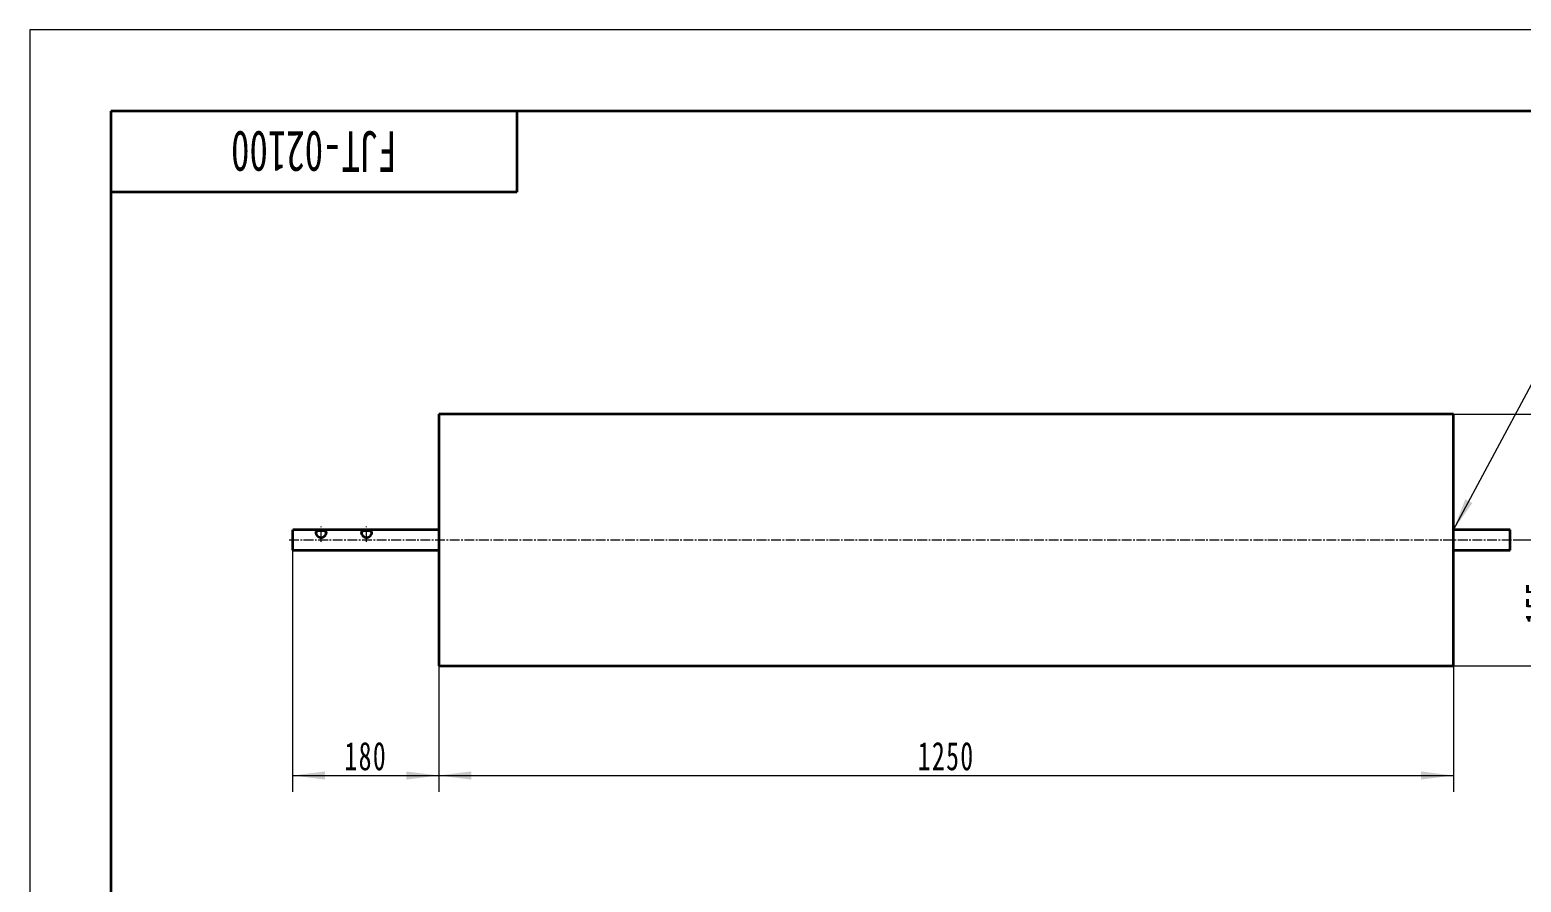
# Model space of a CAD drawing. Header units: millimetres. Extents: x -1485 to 9129, y -4612 to 1050.
# Drawn here: x -1485 to 352, y 0 to 1050 of the extents above; entities that cross this region are included whole.
import ezdxf
from ezdxf.enums import TextEntityAlignment as Align

# ---------------------------------------------------------------- set-up
doc = ezdxf.new("R2010")
doc.units = ezdxf.units.MM
doc.linetypes.add('点画线', pattern=[18, 12, -2, 2, -2])
doc.layers.get('0').update_dxf_attribs({"lineweight": 18})
for name, color, linetype, lineweight in [('中心线层', 1, '点画线', 18), ('尺寸线层', 3, 'Continuous', 18), ('粗实线层', 7, 'Continuous', 35), ('细实线层', 7, 'Continuous', 18)]:
    doc.layers.add(name, color=color, linetype=linetype, lineweight=lineweight)
doc.styles.add('标准', font='', dxfattribs={"width": 0.667})
doc.styles.get('标准').set_extended_font_data('宋体')
doc.dimstyles.new('标准', dxfattribs={"dimscale": 10, "dimtxt": 3.5, "dimasz": 4, "dimexe": 2, "dimexo": 0, "dimtad": 1, "dimdsep": 46, "dimtxsty": '标准', "dimblk": '_CAXARROW', "dimcen": 0, "dimdle": 8, "dimazin": 2, "dimtfac": 0.707107, "dimtdec": 3, "dimtmove": 2, "dimatfit": 3, "dimfxl": 0, "dimfrac": 2, "dimtolj": 1, "dimarcsym": 0})

# ---------------------------------------------------------------- blocks, each defined once
blk = doc.blocks.new('$CAXA_FRAME_13B17AC1$')
at = {"layer": '粗实线层'}
for p, q in [((-138.5, 95), (-138.5, -95)), ((138.5, 95), (-138.5, 95)), ((-88.5, 95), (-88.5, 85)), ((-88.5, 85), (-138.5, 85))]:
    blk.add_line(p, q, dxfattribs=at)
at = {"layer": '细实线层'}
for p, q in [((148.5, 105), (-148.5, 105)), ((-148.5, 105), (-148.5, -105))]:
    blk.add_line(p, q, dxfattribs=at)
at = {"layer": '尺寸线层', "style": '标准', "width": 0.667}
blk.add_attdef('图纸编号', text='', height=5.19, rotation=180, dxfattribs=at).set_placement((-113.5, 90), align=Align.MIDDLE_CENTER)
blk = doc.blocks.new('*X6')
at = {"layer": '尺寸线层', "lineweight": 18}
for points in [[(-981.2, 131.4), (-941.2, 136.4), (-941.2, 126.4)], [(268.8, 131.4), (228.8, 136.4), (228.8, 126.4)]]:
    blk.add_hatch(color=0, dxfattribs=at).paths.add_polyline_path(points, flags=0)
at = {"layer": '尺寸线层', "color": 0, "lineweight": 18}
for p, q in [((-981.2, 266.7), (-981.2, 111.4)), ((268.8, 266.7), (268.8, 111.4)), ((-981.2, 131.4), (268.8, 131.4))]:
    blk.add_line(p, q, dxfattribs=at)
at = {"layer": '尺寸线层', "color": 0, "lineweight": 18, "insert": (-356.2, 155.1), "char_height": 35, "width": 132.61, "attachment_point": 5, "line_spacing_factor": 1.15057, "style": '标准'}
blk.add_mtext('\\T1.1;1250', dxfattribs=at)
blk = doc.blocks.new('_CAXARROW')
blk.add_hatch(color=0).paths.add_polyline_path([(0, 0), (-1, 0.125), (-1, -0.125)], flags=0)
blk = doc.blocks.new('*X7')
at = {"layer": '尺寸线层', "lineweight": 18}
for points in [[(-1161.2, 131.4), (-1121.2, 136.4), (-1121.2, 126.4)], [(-981.2, 131.4), (-1021.2, 136.4), (-1021.2, 126.4)]]:
    blk.add_hatch(color=0, dxfattribs=at).paths.add_polyline_path(points, flags=0)
at = {"layer": '尺寸线层', "color": 0, "lineweight": 18}
for p, q in [((-1161.2, 409.2), (-1161.2, 111.4)), ((-981.2, 266.7), (-981.2, 111.4)), ((-1161.2, 131.4), (-981.2, 131.4))]:
    blk.add_line(p, q, dxfattribs=at)
at = {"layer": '尺寸线层', "color": 0, "lineweight": 18, "insert": (-1071.2, 155.1), "char_height": 35, "width": 95.884, "attachment_point": 5, "line_spacing_factor": 1.15057, "style": '标准'}
blk.add_mtext('\\T1.1;180', dxfattribs=at)
blk = doc.blocks.new('*X8')
at = {"layer": '尺寸线层', "lineweight": 18}
for points in [[(502, 576.7), (507, 536.7), (497, 536.7)], [(502, 266.7), (507, 306.7), (497, 306.7)]]:
    blk.add_hatch(color=0, dxfattribs=at).paths.add_polyline_path(points, flags=0)
at = {"layer": '尺寸线层', "color": 0, "lineweight": 18}
for p, q in [((268.8, 576.7), (522, 576.7)), ((502, 576.7), (502, 266.7)), ((268.8, 266.7), (522, 266.7))]:
    blk.add_line(p, q, dxfattribs=at)
at = {"layer": '尺寸线层', "color": 0, "lineweight": 18, "insert": (478.3, 421.7), "char_height": 35, "width": 99.536, "attachment_point": 5, "rotation": 90, "line_spacing_factor": 1.15057, "style": '标准'}
blk.add_mtext('\\T1.1;310', dxfattribs=at)
blk = doc.blocks.new('*X9')
at = {"layer": '尺寸线层', "lineweight": 18}
for points in [[(398.5, 421.7), (403.5, 381.7), (393.5, 381.7)], [(398.5, 266.7), (403.5, 306.7), (393.5, 306.7)]]:
    blk.add_hatch(color=0, dxfattribs=at).paths.add_polyline_path(points, flags=0)
at = {"layer": '尺寸线层', "color": 0, "lineweight": 18}
for p, q in [((343.3, 421.7), (418.5, 421.7)), ((398.5, 421.7), (398.5, 266.7)), ((268.8, 266.7), (418.5, 266.7))]:
    blk.add_line(p, q, dxfattribs=at)
at = {"layer": '尺寸线层', "color": 0, "lineweight": 18, "insert": (374.9, 344.2), "char_height": 35, "width": 95.102, "attachment_point": 5, "rotation": 90, "line_spacing_factor": 1.15057, "style": '标准'}
blk.add_mtext('\\T1.1;155', dxfattribs=at)
blk = doc.blocks.new('*X19')
at = {"layer": '尺寸线层', "linetype": 'Continuous', "lineweight": 18}
blk.add_hatch(color=0, dxfattribs=at).paths.add_polyline_path([(-268.8, -178.9), (-254.3, -141.4), (-245.5, -146.1)], flags=0)
at = {"layer": '尺寸线层', "color": 0, "lineweight": 18}
for p, q in [((-268.8, -178.9), (-172.5, 0)), ((-172.5, 0), (0, 0)), ((0, 0), (0, 0))]:
    blk.add_line(p, q, dxfattribs=at)

msp = doc.modelspace()

# ---------------------------------------------------------------- linework, layer by layer
at = {"layer": '中心线层'}
for p, q in [((-1126.151, 419.262), (-1126.151, 438.221)), ((-1070.151, 419.262), (-1070.151, 438.221)), ((-1165.651, 421.661), (343.349, 421.661))]:
    msp.add_line(p, q, dxfattribs=at)
at = {"layer": '粗实线层', "lineweight": 35}
for p, q in [((268.849, 576.661), (-981.151, 576.661)), ((-981.151, 576.661), (-981.151, 266.661)), ((268.849, 266.661), (268.849, 576.661)), ((-1161.151, 409.161), (-1161.151, 434.161)), ((-981.151, 434.161), (-1161.151, 434.161)), ((338.849, 434.161), (268.841, 434.161)), ((338.849, 409.161), (338.849, 434.161)), ((-1161.151, 409.161), (-981.151, 409.161)), ((268.841, 409.161), (338.849, 409.161)), ((-981.151, 266.661), (268.849, 266.661))]:
    msp.add_line(p, q, dxfattribs=at)
for points, knots in [([(-1126.151, 424.614), (-1126.37, 424.614), (-1126.586, 424.627), (-1127.015, 424.676), (-1127.44, 424.748), (-1127.855, 424.867), (-1128.113, 424.955), (-1128.164, 424.973), (-1128.266, 425.011), (-1128.418, 425.069), (-1128.566, 425.133), (-1128.859, 425.268), (-1129.049, 425.366), (-1129.419, 425.579), (-1129.599, 425.694), (-1129.817, 425.848), (-1129.861, 425.879), (-1129.947, 425.942), (-1130.074, 426.038), (-1130.198, 426.137), (-1130.44, 426.339), (-1130.594, 426.479), (-1130.888, 426.769), (-1131.028, 426.919), (-1131.229, 427.15), (-1131.294, 427.229), (-1131.388, 427.348), (-1131.42, 427.388), (-1131.481, 427.468), (-1131.511, 427.508), (-1131.658, 427.709), (-1131.767, 427.872), (-1131.967, 428.199), (-1132.058, 428.365), (-1132.222, 428.697), (-1132.296, 428.865), (-1132.375, 429.075), (-1132.391, 429.117), (-1132.42, 429.202), (-1132.462, 429.327), (-1132.499, 429.452), (-1132.563, 429.699), (-1132.595, 429.861), (-1132.639, 430.179), (-1132.65, 430.335), (-1132.651, 430.566), (-1132.649, 430.642), (-1132.642, 430.736), (-1132.641, 430.754), (-1132.637, 430.792), (-1132.632, 430.848), (-1132.625, 430.902), (-1132.598, 431.084), (-1132.566, 431.223), (-1132.482, 431.49), (-1132.429, 431.618), (-1132.335, 431.803), (-1132.301, 431.863), (-1132.246, 431.951), (-1132.227, 431.98), (-1132.188, 432.037), (-1132.168, 432.065), (-1132.065, 432.204), (-1131.974, 432.308), (-1131.774, 432.504), (-1131.665, 432.596), (-1131.489, 432.725), (-1131.428, 432.767), (-1131.334, 432.827), (-1131.302, 432.847), (-1131.237, 432.886), (-1131.204, 432.905), (-1131.037, 432.998), (-1130.897, 433.066), (-1130.603, 433.192), (-1130.449, 433.25), (-1130.127, 433.355), (-1129.96, 433.403), (-1129.741, 433.458), (-1129.697, 433.468), (-1129.608, 433.489), (-1129.474, 433.519), (-1129.337, 433.546), (-1129.06, 433.598), (-1128.871, 433.628), (-1128.484, 433.68), (-1128.285, 433.703), (-1127.979, 433.731), (-1127.876, 433.74), (-1127.745, 433.75), (-1127.719, 433.752), (-1127.666, 433.756), (-1127.64, 433.758), (-1127.56, 433.763), (-1127.508, 433.766), (-1127.243, 433.782), (-1126.817, 433.8), (-1126.388, 433.807), (-1125.957, 433.807), (-1125.74, 433.804), (-1125.468, 433.797), (-1125.413, 433.795), (-1125.305, 433.791), (-1125.144, 433.785), (-1124.985, 433.777), (-1124.668, 433.759), (-1124.461, 433.744), (-1124.154, 433.716), (-1124.053, 433.705), (-1123.902, 433.689), (-1123.852, 433.683), (-1123.752, 433.671), (-1123.702, 433.664), (-1123.455, 433.631), (-1123.264, 433.601), (-1122.893, 433.533), (-1122.713, 433.495), (-1122.452, 433.431), (-1122.366, 433.408), (-1122.239, 433.372), (-1122.198, 433.36), (-1122.115, 433.335), (-1122.074, 433.322), (-1121.87, 433.256), (-1121.715, 433.198), (-1121.419, 433.073), (-1121.279, 433.005), (-1121.013, 432.858), (-1120.887, 432.778), (-1120.739, 432.671), (-1120.71, 432.649), (-1120.653, 432.605), (-1120.625, 432.582), (-1120.542, 432.513), (-1120.489, 432.465), (-1120.337, 432.318), (-1120.246, 432.215), (-1120.081, 431.996), (-1120.008, 431.881), (-1119.881, 431.638), (-1119.827, 431.51), (-1119.778, 431.358), (-1119.773, 431.341), (-1119.762, 431.307), (-1119.748, 431.256), (-1119.716, 431.134), (-1119.696, 431.028), (-1119.663, 430.812), (-1119.651, 430.664), (-1119.65, 430.36), (-1119.66, 430.203), (-1119.687, 430.002), (-1119.693, 429.961), (-1119.706, 429.88), (-1119.714, 429.839), (-1119.738, 429.716), (-1119.756, 429.633), (-1119.82, 429.386), (-1119.873, 429.219), (-1119.998, 428.885), (-1120.07, 428.717), (-1120.174, 428.507), (-1120.195, 428.465), (-1120.239, 428.38), (-1120.261, 428.338), (-1120.33, 428.212), (-1120.378, 428.129), (-1120.529, 427.881), (-1120.638, 427.717), (-1120.872, 427.396), (-1120.998, 427.238), (-1121.165, 427.045), (-1121.198, 427.006), (-1121.267, 426.929), (-1121.302, 426.891), (-1121.409, 426.777), (-1121.481, 426.703), (-1121.703, 426.484), (-1121.857, 426.344), (-1122.179, 426.074), (-1122.346, 425.946), (-1122.606, 425.762), (-1122.695, 425.703), (-1122.83, 425.616), (-1122.876, 425.587), (-1122.968, 425.531), (-1123.014, 425.504), (-1123.248, 425.369), (-1123.438, 425.27), (-1123.828, 425.091), (-1124.026, 425.011), (-1124.432, 424.871), (-1124.639, 424.812), (-1124.956, 424.739), (-1125.063, 424.717), (-1125.279, 424.68), (-1125.387, 424.664), (-1125.604, 424.639), (-1125.713, 424.63), (-1125.877, 424.621), (-1125.959, 424.617), (-1126.055, 424.615), (-1126.096, 424.615), (-1126.123, 424.614), (-1126.137, 424.614), (-1126.151, 424.614)], [0, 0, 0, 0, 0.55323057, 0.55323057, 1.10646115, 1.65969172, 1.65969172, 1.79799937, 1.79799937, 1.93630701, 2.2129223, 2.2129223, 2.76615287, 2.76615287, 3.31938345, 3.31938345, 3.45769109, 3.45769109, 3.59599873, 3.87261402, 3.87261402, 4.4258446, 4.4258446, 4.97907517, 4.97907517, 5.25569046, 5.25569046, 5.3939981, 5.3939981, 5.53230574, 5.53230574, 6.08553632, 6.08553632, 6.63876689, 6.63876689, 7.19199747, 7.19199747, 7.33030511, 7.33030511, 7.46861276, 7.74522804, 7.74522804, 8.29845862, 8.29845862, 8.85168919, 8.85168919, 9.12830448, 9.12830448, 9.1974583, 9.1974583, 9.26661212, 9.40491977, 9.40491977, 9.95815034, 9.95815034, 10.51138091, 10.51138091, 10.7879962, 10.7879962, 10.92630385, 10.92630385, 11.06461149, 11.06461149, 11.61784206, 11.61784206, 12.17107264, 12.17107264, 12.44768793, 12.44768793, 12.58599557, 12.58599557, 12.72430321, 12.72430321, 13.27753379, 13.27753379, 13.83076436, 13.83076436, 14.38399494, 14.38399494, 14.52230258, 14.52230258, 14.66061022, 14.93722551, 14.93722551, 15.49045609, 15.49045609, 16.04368666, 16.04368666, 16.32030195, 16.32030195, 16.38945577, 16.38945577, 16.45860959, 16.45860959, 16.59691723, 16.59691723, 17.15014781, 17.70337838, 17.70337838, 18.25660896, 18.25660896, 18.3949166, 18.3949166, 18.53322424, 18.80983953, 18.80983953, 19.36307011, 19.36307011, 19.63968539, 19.63968539, 19.77799304, 19.77799304, 19.91630068, 19.91630068, 20.46953126, 20.46953126, 21.02276183, 21.02276183, 21.29937712, 21.29937712, 21.43768476, 21.43768476, 21.5759924, 21.5759924, 22.12922298, 22.12922298, 22.68245355, 22.68245355, 23.23568413, 23.23568413, 23.37399177, 23.37399177, 23.51229942, 23.51229942, 23.7889147, 23.7889147, 24.34214528, 24.34214528, 24.89537585, 24.89537585, 25.44860643, 25.44860643, 25.51776025, 25.51776025, 25.58691407, 25.72522171, 26.001837, 26.001837, 26.55506757, 26.55506757, 27.10829815, 27.10829815, 27.24660579, 27.24660579, 27.38491344, 27.38491344, 27.66152872, 27.66152872, 28.2147593, 28.2147593, 28.76798987, 28.76798987, 28.90629752, 28.90629752, 29.04460516, 29.04460516, 29.32122045, 29.32122045, 29.87445102, 29.87445102, 30.4276816, 30.4276816, 30.56598924, 30.56598924, 30.70429688, 30.70429688, 30.98091217, 30.98091217, 31.53414274, 31.53414274, 32.08737332, 32.08737332, 32.36398861, 32.36398861, 32.50229625, 32.50229625, 32.64060389, 32.64060389, 33.19383447, 33.19383447, 33.74706504, 33.74706504, 34.30029562, 34.30029562, 34.5769109, 34.5769109, 34.85352619, 34.85352619, 35.13014148, 35.13014148, 35.26844912, 35.33760294, 35.37217986, 35.37217986, 35.40675677, 35.40675677, 35.40675677, 35.40675677]), ([(-1119.674, 430.168), (-1119.676, 430.188), (-1119.679, 430.209), (-1119.703, 430.374), (-1119.735, 430.513), (-1119.82, 430.778), (-1119.873, 430.905), (-1119.952, 431.056), (-1119.968, 431.086), (-1120.002, 431.146), (-1120.02, 431.175), (-1120.075, 431.261), (-1120.114, 431.317), (-1120.238, 431.48), (-1120.329, 431.581), (-1120.529, 431.77), (-1120.638, 431.858), (-1120.785, 431.962), (-1120.815, 431.982), (-1120.875, 432.022), (-1120.906, 432.041), (-1121.001, 432.099), (-1121.066, 432.135), (-1121.265, 432.241), (-1121.404, 432.305), (-1121.697, 432.422), (-1121.85, 432.475), (-1122.091, 432.547), (-1122.173, 432.57), (-1122.298, 432.603), (-1122.341, 432.614), (-1122.426, 432.634), (-1122.47, 432.644), (-1122.687, 432.693), (-1122.865, 432.727), (-1123.232, 432.788), (-1123.421, 432.814), (-1123.808, 432.859), (-1124.006, 432.878), (-1124.262, 432.899), (-1124.339, 432.904), (-1124.417, 432.91), (-1124.47, 432.913), (-1124.496, 432.915), (-1124.627, 432.923), (-1124.732, 432.929), (-1125.05, 432.945), (-1125.263, 432.952), (-1125.694, 432.962), (-1125.911, 432.965), (-1126.185, 432.965), (-1126.24, 432.965), (-1126.35, 432.964), (-1126.405, 432.964), (-1126.569, 432.962), (-1126.677, 432.961), (-1127.002, 432.953), (-1127.429, 432.939), (-1127.846, 432.913), (-1128.104, 432.893), (-1128.156, 432.889), (-1128.258, 432.88), (-1128.41, 432.867), (-1128.559, 432.851), (-1128.852, 432.817), (-1129.042, 432.792), (-1129.32, 432.747), (-1129.411, 432.731), (-1129.591, 432.696), (-1129.68, 432.678), (-1129.942, 432.62), (-1130.11, 432.577), (-1130.431, 432.481), (-1130.585, 432.429), (-1130.88, 432.312), (-1131.02, 432.249), (-1131.188, 432.161), (-1131.221, 432.143), (-1131.286, 432.107), (-1131.318, 432.088), (-1131.413, 432.031), (-1131.474, 431.992), (-1131.65, 431.869), (-1131.759, 431.781), (-1131.96, 431.594), (-1132.052, 431.494), (-1132.217, 431.28), (-1132.292, 431.166), (-1132.421, 430.923), (-1132.475, 430.796), (-1132.561, 430.532), (-1132.594, 430.395), (-1132.622, 430.214), (-1132.627, 430.176), (-1132.632, 430.137)], [0, 0, 0, 0, 0.07164105, 0.07164105, 0.57973044, 0.57973044, 1.08781983, 1.08781983, 1.21484218, 1.21484218, 1.34186453, 1.34186453, 1.59590923, 1.59590923, 2.10399862, 2.10399862, 2.61208801, 2.61208801, 2.73911035, 2.73911035, 2.8661327, 2.8661327, 3.1201774, 3.1201774, 3.62826679, 3.62826679, 4.13635618, 4.13635618, 4.39040088, 4.39040088, 4.51742322, 4.51742322, 4.64444557, 4.64444557, 5.15253496, 5.15253496, 5.66062435, 5.66062435, 6.16871374, 6.16871374, 6.29573609, 6.35924727, 6.35924727, 6.42275844, 6.42275844, 6.67680313, 6.67680313, 7.18489253, 7.18489253, 7.69298192, 7.69298192, 7.82000426, 7.82000426, 7.94702661, 7.94702661, 8.20107131, 8.20107131, 8.7091607, 9.21725009, 9.21725009, 9.34427244, 9.34427244, 9.47129479, 9.72533948, 9.72533948, 10.23342887, 10.23342887, 10.48747357, 10.48747357, 10.74151826, 10.74151826, 11.24960765, 11.24960765, 11.75769704, 11.75769704, 12.26578644, 12.26578644, 12.39280878, 12.39280878, 12.51983113, 12.51983113, 12.77387583, 12.77387583, 13.28196522, 13.28196522, 13.79005461, 13.79005461, 14.298144, 14.298144, 14.80623339, 14.80623339, 15.31432278, 15.31432278, 15.44795041, 15.44795041, 15.44795041, 15.44795041]), ([(-1070.151, 424.614), (-1070.37, 424.614), (-1070.586, 424.627), (-1071.015, 424.676), (-1071.44, 424.748), (-1071.855, 424.867), (-1072.113, 424.955), (-1072.164, 424.973), (-1072.266, 425.011), (-1072.418, 425.069), (-1072.566, 425.133), (-1072.859, 425.268), (-1073.049, 425.366), (-1073.419, 425.579), (-1073.599, 425.694), (-1073.817, 425.848), (-1073.861, 425.879), (-1073.947, 425.942), (-1074.074, 426.038), (-1074.198, 426.137), (-1074.44, 426.339), (-1074.594, 426.479), (-1074.888, 426.769), (-1075.028, 426.919), (-1075.229, 427.15), (-1075.294, 427.229), (-1075.388, 427.348), (-1075.42, 427.388), (-1075.481, 427.468), (-1075.511, 427.508), (-1075.658, 427.709), (-1075.767, 427.872), (-1075.967, 428.199), (-1076.058, 428.365), (-1076.222, 428.697), (-1076.296, 428.865), (-1076.375, 429.075), (-1076.391, 429.117), (-1076.42, 429.202), (-1076.462, 429.327), (-1076.499, 429.452), (-1076.563, 429.699), (-1076.595, 429.861), (-1076.639, 430.179), (-1076.65, 430.335), (-1076.651, 430.566), (-1076.649, 430.642), (-1076.642, 430.736), (-1076.641, 430.754), (-1076.637, 430.792), (-1076.632, 430.848), (-1076.625, 430.902), (-1076.598, 431.084), (-1076.566, 431.223), (-1076.482, 431.49), (-1076.429, 431.618), (-1076.335, 431.803), (-1076.301, 431.863), (-1076.246, 431.951), (-1076.227, 431.98), (-1076.188, 432.037), (-1076.168, 432.065), (-1076.065, 432.204), (-1075.974, 432.308), (-1075.774, 432.504), (-1075.665, 432.596), (-1075.489, 432.725), (-1075.428, 432.767), (-1075.334, 432.827), (-1075.302, 432.847), (-1075.237, 432.886), (-1075.204, 432.905), (-1075.037, 432.998), (-1074.897, 433.066), (-1074.603, 433.192), (-1074.449, 433.25), (-1074.127, 433.355), (-1073.96, 433.403), (-1073.741, 433.458), (-1073.697, 433.468), (-1073.608, 433.489), (-1073.474, 433.519), (-1073.337, 433.546), (-1073.06, 433.598), (-1072.871, 433.628), (-1072.484, 433.68), (-1072.285, 433.703), (-1071.979, 433.731), (-1071.876, 433.74), (-1071.745, 433.75), (-1071.719, 433.752), (-1071.666, 433.756), (-1071.64, 433.758), (-1071.56, 433.763), (-1071.508, 433.766), (-1071.243, 433.782), (-1070.817, 433.8), (-1070.388, 433.807), (-1069.957, 433.807), (-1069.74, 433.804), (-1069.468, 433.797), (-1069.413, 433.795), (-1069.305, 433.791), (-1069.144, 433.785), (-1068.985, 433.777), (-1068.668, 433.759), (-1068.461, 433.744), (-1068.154, 433.716), (-1068.053, 433.705), (-1067.902, 433.689), (-1067.852, 433.683), (-1067.752, 433.671), (-1067.702, 433.664), (-1067.455, 433.631), (-1067.264, 433.601), (-1066.893, 433.533), (-1066.713, 433.495), (-1066.452, 433.431), (-1066.366, 433.408), (-1066.239, 433.372), (-1066.198, 433.36), (-1066.115, 433.335), (-1066.074, 433.322), (-1065.87, 433.256), (-1065.715, 433.198), (-1065.419, 433.073), (-1065.279, 433.005), (-1065.013, 432.858), (-1064.887, 432.778), (-1064.739, 432.671), (-1064.71, 432.649), (-1064.653, 432.605), (-1064.625, 432.582), (-1064.542, 432.513), (-1064.489, 432.465), (-1064.337, 432.318), (-1064.246, 432.215), (-1064.081, 431.996), (-1064.008, 431.881), (-1063.881, 431.638), (-1063.827, 431.51), (-1063.778, 431.358), (-1063.773, 431.341), (-1063.762, 431.307), (-1063.748, 431.256), (-1063.716, 431.134), (-1063.696, 431.028), (-1063.663, 430.812), (-1063.651, 430.664), (-1063.65, 430.36), (-1063.66, 430.203), (-1063.687, 430.002), (-1063.693, 429.961), (-1063.706, 429.88), (-1063.714, 429.839), (-1063.738, 429.716), (-1063.756, 429.633), (-1063.82, 429.386), (-1063.873, 429.219), (-1063.998, 428.885), (-1064.07, 428.717), (-1064.174, 428.507), (-1064.195, 428.465), (-1064.239, 428.38), (-1064.261, 428.338), (-1064.33, 428.212), (-1064.378, 428.129), (-1064.529, 427.881), (-1064.638, 427.717), (-1064.872, 427.396), (-1064.998, 427.238), (-1065.165, 427.045), (-1065.198, 427.006), (-1065.267, 426.929), (-1065.302, 426.891), (-1065.409, 426.777), (-1065.481, 426.703), (-1065.703, 426.484), (-1065.857, 426.344), (-1066.179, 426.074), (-1066.346, 425.946), (-1066.606, 425.762), (-1066.695, 425.703), (-1066.83, 425.616), (-1066.876, 425.587), (-1066.968, 425.531), (-1067.014, 425.504), (-1067.248, 425.369), (-1067.438, 425.27), (-1067.828, 425.091), (-1068.026, 425.011), (-1068.432, 424.871), (-1068.639, 424.812), (-1068.956, 424.739), (-1069.063, 424.717), (-1069.279, 424.68), (-1069.387, 424.664), (-1069.604, 424.639), (-1069.713, 424.63), (-1069.877, 424.621), (-1069.959, 424.617), (-1070.055, 424.615), (-1070.096, 424.615), (-1070.123, 424.614), (-1070.137, 424.614), (-1070.151, 424.614)], [0, 0, 0, 0, 0.55323057, 0.55323057, 1.10646115, 1.65969172, 1.65969172, 1.79799937, 1.79799937, 1.93630701, 2.2129223, 2.2129223, 2.76615287, 2.76615287, 3.31938345, 3.31938345, 3.45769109, 3.45769109, 3.59599873, 3.87261402, 3.87261402, 4.4258446, 4.4258446, 4.97907517, 4.97907517, 5.25569046, 5.25569046, 5.3939981, 5.3939981, 5.53230575, 5.53230575, 6.08553632, 6.08553632, 6.63876689, 6.63876689, 7.19199747, 7.19199747, 7.33030511, 7.33030511, 7.46861276, 7.74522804, 7.74522804, 8.29845862, 8.29845862, 8.85168919, 8.85168919, 9.12830448, 9.12830448, 9.1974583, 9.1974583, 9.26661212, 9.40491977, 9.40491977, 9.95815034, 9.95815034, 10.51138092, 10.51138092, 10.7879962, 10.7879962, 10.92630385, 10.92630385, 11.06461149, 11.06461149, 11.61784207, 11.61784207, 12.17107264, 12.17107264, 12.44768793, 12.44768793, 12.58599557, 12.58599557, 12.72430321, 12.72430321, 13.27753379, 13.27753379, 13.83076436, 13.83076436, 14.38399494, 14.38399494, 14.52230258, 14.52230258, 14.66061023, 14.93722551, 14.93722551, 15.49045609, 15.49045609, 16.04368666, 16.04368666, 16.32030195, 16.32030195, 16.38945577, 16.38945577, 16.45860959, 16.45860959, 16.59691724, 16.59691724, 17.15014781, 17.70337839, 17.70337839, 18.25660896, 18.25660896, 18.3949166, 18.3949166, 18.53322425, 18.80983953, 18.80983953, 19.36307011, 19.36307011, 19.6396854, 19.6396854, 19.77799304, 19.77799304, 19.91630068, 19.91630068, 20.46953126, 20.46953126, 21.02276183, 21.02276183, 21.29937712, 21.29937712, 21.43768476, 21.43768476, 21.57599241, 21.57599241, 22.12922298, 22.12922298, 22.68245356, 22.68245356, 23.23568413, 23.23568413, 23.37399177, 23.37399177, 23.51229942, 23.51229942, 23.78891471, 23.78891471, 24.34214528, 24.34214528, 24.89537585, 24.89537585, 25.44860643, 25.44860643, 25.51776025, 25.51776025, 25.58691407, 25.72522172, 26.001837, 26.001837, 26.55506758, 26.55506758, 27.10829815, 27.10829815, 27.2466058, 27.2466058, 27.38491344, 27.38491344, 27.66152873, 27.66152873, 28.2147593, 28.2147593, 28.76798988, 28.76798988, 28.90629752, 28.90629752, 29.04460516, 29.04460516, 29.32122045, 29.32122045, 29.87445103, 29.87445103, 30.4276816, 30.4276816, 30.56598924, 30.56598924, 30.70429689, 30.70429689, 30.98091217, 30.98091217, 31.53414275, 31.53414275, 32.08737332, 32.08737332, 32.36398861, 32.36398861, 32.50229625, 32.50229625, 32.6406039, 32.6406039, 33.19383447, 33.19383447, 33.74706505, 33.74706505, 34.30029562, 34.30029562, 34.57691091, 34.57691091, 34.8535262, 34.8535262, 35.13014148, 35.13014148, 35.26844913, 35.33760295, 35.37217986, 35.37217986, 35.40675677, 35.40675677, 35.40675677, 35.40675677]), ([(-1063.674, 430.168), (-1063.676, 430.188), (-1063.679, 430.209), (-1063.703, 430.374), (-1063.735, 430.513), (-1063.82, 430.778), (-1063.873, 430.905), (-1063.952, 431.056), (-1063.968, 431.086), (-1064.002, 431.146), (-1064.02, 431.175), (-1064.075, 431.261), (-1064.114, 431.317), (-1064.238, 431.48), (-1064.329, 431.581), (-1064.529, 431.77), (-1064.638, 431.858), (-1064.785, 431.962), (-1064.815, 431.982), (-1064.875, 432.022), (-1064.906, 432.041), (-1065.001, 432.099), (-1065.066, 432.135), (-1065.265, 432.241), (-1065.404, 432.305), (-1065.697, 432.422), (-1065.85, 432.475), (-1066.091, 432.547), (-1066.173, 432.57), (-1066.298, 432.603), (-1066.341, 432.614), (-1066.426, 432.634), (-1066.47, 432.644), (-1066.687, 432.693), (-1066.865, 432.727), (-1067.232, 432.788), (-1067.421, 432.814), (-1067.808, 432.859), (-1068.006, 432.878), (-1068.262, 432.899), (-1068.339, 432.904), (-1068.417, 432.91), (-1068.47, 432.913), (-1068.496, 432.915), (-1068.627, 432.923), (-1068.732, 432.929), (-1069.05, 432.945), (-1069.263, 432.952), (-1069.694, 432.962), (-1069.911, 432.965), (-1070.185, 432.965), (-1070.24, 432.965), (-1070.35, 432.964), (-1070.405, 432.964), (-1070.569, 432.962), (-1070.677, 432.961), (-1071.002, 432.953), (-1071.429, 432.939), (-1071.846, 432.913), (-1072.104, 432.893), (-1072.156, 432.889), (-1072.258, 432.88), (-1072.41, 432.867), (-1072.559, 432.851), (-1072.852, 432.817), (-1073.042, 432.792), (-1073.32, 432.747), (-1073.411, 432.731), (-1073.591, 432.696), (-1073.68, 432.678), (-1073.942, 432.62), (-1074.11, 432.577), (-1074.431, 432.481), (-1074.585, 432.429), (-1074.88, 432.312), (-1075.02, 432.249), (-1075.188, 432.161), (-1075.221, 432.143), (-1075.286, 432.107), (-1075.318, 432.088), (-1075.413, 432.031), (-1075.474, 431.992), (-1075.65, 431.869), (-1075.759, 431.781), (-1075.96, 431.594), (-1076.052, 431.494), (-1076.217, 431.28), (-1076.292, 431.166), (-1076.421, 430.923), (-1076.475, 430.796), (-1076.561, 430.532), (-1076.594, 430.395), (-1076.622, 430.214), (-1076.627, 430.176), (-1076.632, 430.137)], [0, 0, 0, 0, 0.07164104, 0.07164104, 0.57973043, 0.57973043, 1.08781983, 1.08781983, 1.21484217, 1.21484217, 1.34186452, 1.34186452, 1.59590922, 1.59590922, 2.10399861, 2.10399861, 2.612088, 2.612088, 2.73911035, 2.73911035, 2.8661327, 2.8661327, 3.12017739, 3.12017739, 3.62826678, 3.62826678, 4.13635617, 4.13635617, 4.39040087, 4.39040087, 4.51742322, 4.51742322, 4.64444556, 4.64444556, 5.15253496, 5.15253496, 5.66062435, 5.66062435, 6.16871374, 6.16871374, 6.29573609, 6.35924726, 6.35924726, 6.42275843, 6.42275843, 6.67680313, 6.67680313, 7.18489252, 7.18489252, 7.69298191, 7.69298191, 7.82000426, 7.82000426, 7.94702661, 7.94702661, 8.2010713, 8.2010713, 8.7091607, 9.21725009, 9.21725009, 9.34427243, 9.34427243, 9.47129478, 9.72533948, 9.72533948, 10.23342887, 10.23342887, 10.48747356, 10.48747356, 10.74151826, 10.74151826, 11.24960765, 11.24960765, 11.75769704, 11.75769704, 12.26578643, 12.26578643, 12.39280878, 12.39280878, 12.51983113, 12.51983113, 12.77387583, 12.77387583, 13.28196522, 13.28196522, 13.79005461, 13.79005461, 14.298144, 14.298144, 14.80623339, 14.80623339, 15.31432278, 15.31432278, 15.44795041, 15.44795041, 15.44795041, 15.44795041])]:
    msp.add_open_spline(points, degree=3, knots=knots, dxfattribs=at)

# ---------------------------------------------------------------- block references
at = {"layer": '尺寸线层', "lineweight": 18}
msp.add_blockref('*X19', (537.669, 613.105), dxfattribs=at)
at = {"layer": '粗实线层'}
ref = msp.add_blockref('$CAXA_FRAME_13B17AC1$', (0, 0), dxfattribs=dict(at, xscale=10, yscale=10, zscale=10))
ref.add_attrib('图纸编号', 'FJT-02100', dxfattribs={"layer": '尺寸线层', "height": 50, "rotation": 180, "style": '标准', "width": 0.667}).set_placement((-1135, 900), align=Align.MIDDLE_CENTER)

# ---------------------------------------------------------------- dimensions: what is measured, and where the dimension line sits
at = {"layer": '尺寸线层', "lineweight": 18}
for base, p1, picture, middle in [((501.954, 266.661), (268.849, 576.661), '*X8', (478.302, 421.661)), ((398.537, 266.661), (343.349, 421.661), '*X9', (374.885, 344.161))]:
    dim = msp.add_linear_dim(base=base, p1=p1, p2=(268.849, 266.661), angle=90, dimstyle='标准', override={"dimsah": 1, "dimtfill": 1, "dimtzin": 8}, dxfattribs=at)
    dim.commit()
    dim.dimension.update_dxf_attribs({"geometry": picture, "text_midpoint": middle, "dimtype": 160})
for base, p1, p2, picture, middle in [((-981.151, 131.405), (-1161.151, 409.161), (-981.151, 266.661), '*X7', (-1071.151, 155.057)), ((268.849, 131.405), (-981.151, 266.661), (268.849, 266.661), '*X6', (-356.151, 155.057))]:
    dim = msp.add_linear_dim(base=base, p1=p1, p2=p2, dimstyle='标准', override={"dimsah": 1, "dimtfill": 1, "dimtzin": 8}, dxfattribs=at)
    dim.commit()
    dim.dimension.update_dxf_attribs({"geometry": picture, "text_midpoint": middle, "dimtype": 160})

doc.saveas('drawing.dxf')
